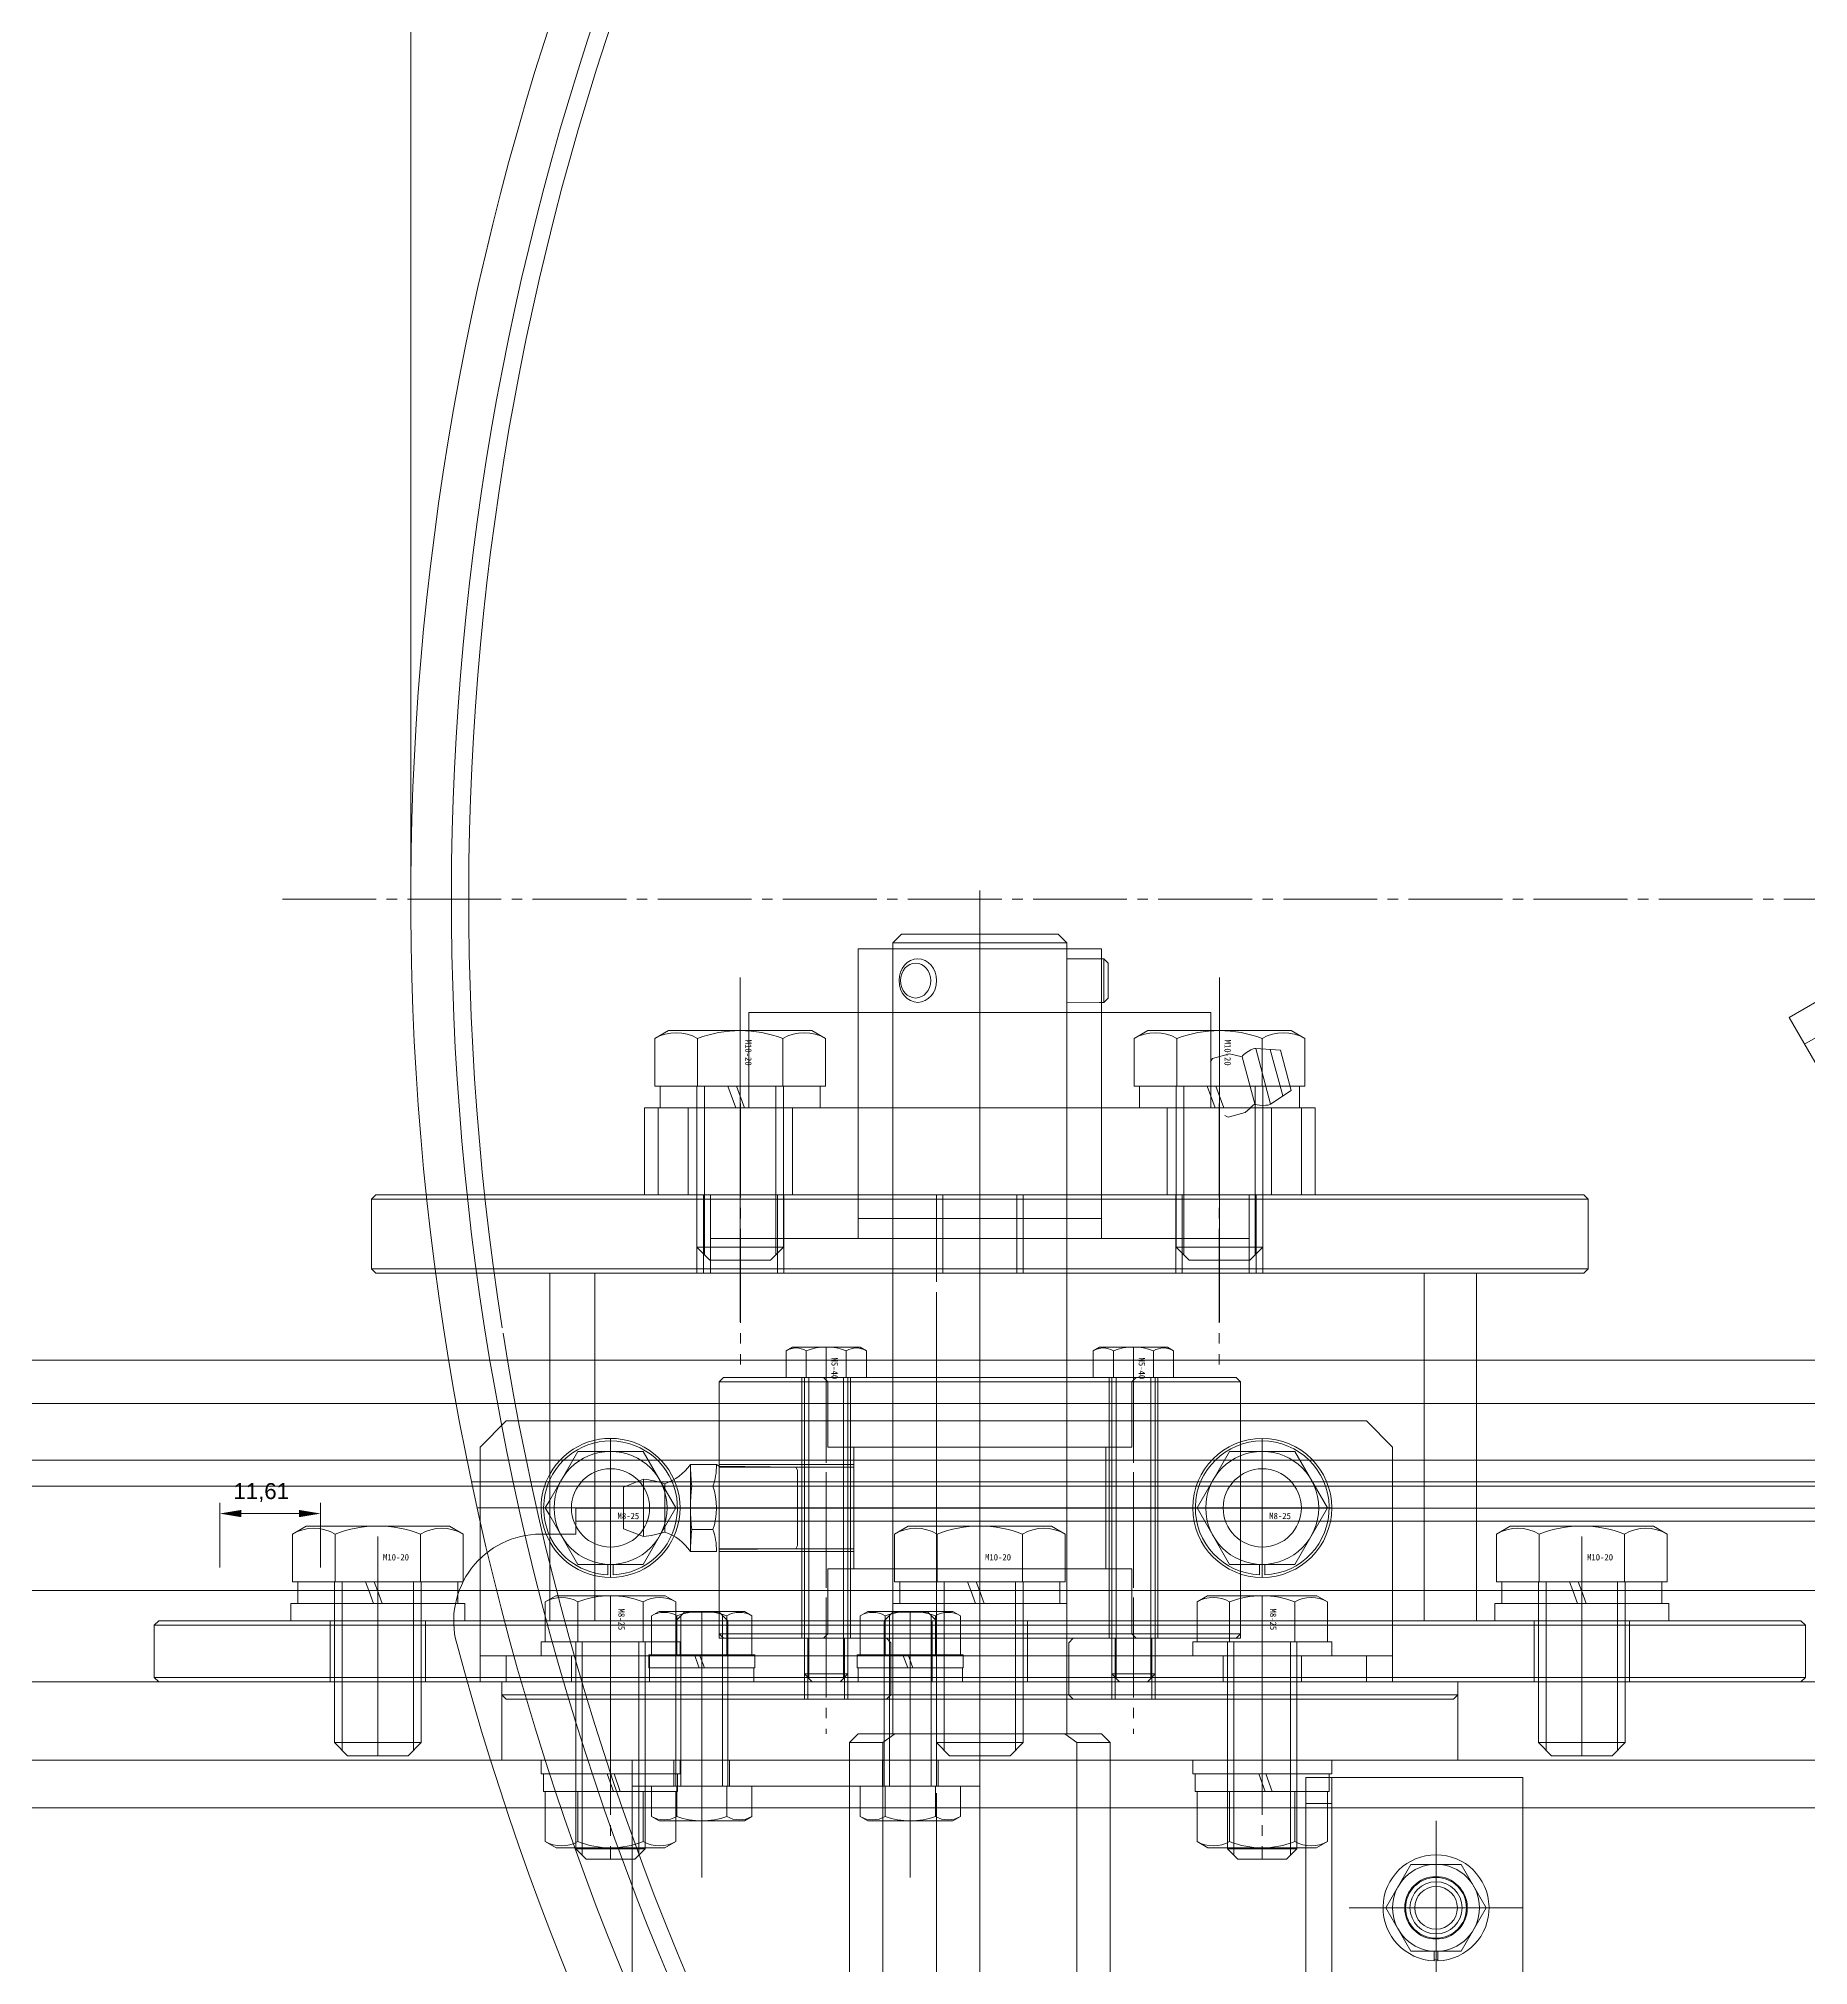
# Model space of a CAD drawing. Units: millimetres at full size. Extents: x -5218 to 5218, y -4308 to 3712.
# Drawn here: x -3683.9 to -3480.2, y 2396.6 to 2618.2 of the extents above; entities that cross this region are included whole.
import ezdxf
from ezdxf.enums import TextEntityAlignment as Align

# ---------------------------------------------------------------- set-up
doc = ezdxf.new("R2010")
doc.units = ezdxf.units.MM
doc.header["$LTSCALE"] = 1.2
doc.linetypes.add('CHAIN2', pattern=[12, 9, -1, 1, -1])
for name, color, linetype, lineweight in [('0-1_01_外形線', 134, 'Continuous', 9), ('0-2_03_かくれ線', 5, 'Continuous', 9), ('0-3_04_中心線', 4, 'CHAIN2', 9), ('0-C_07_寸法線', 3, 'Continuous', 9)]:
    doc.layers.add(name, color=color, linetype=linetype, lineweight=lineweight)
doc.styles.add('Arial', font='')
doc.styles.add('ＭＳ ゴシック', font='')
doc.styles.get('Arial').set_extended_font_data('Arial')
doc.styles.get('ＭＳ ゴシック').set_extended_font_data('MS Gothic')

msp = doc.modelspace()

# ---------------------------------------------------------------- linework, layer by layer
at = {"layer": '0-1_01_外形線'}
for p, q in [((-3561.538, 2513.492), (-3589.538, 2513.492)), ((-3589.538, 2506.192), (-3589.538, 2513.492)), ((-3585.538, 2514.192), (-3584.538, 2515.192)), ((-3565.538, 2514.192), (-3585.538, 2514.192)), ((-3585.538, 2514.192), (-3585.538, 2513.492)), ((-3566.538, 2515.192), (-3584.538, 2515.192)), ((-3565.538, 2514.192), (-3566.538, 2515.192)), ((-3565.538, 2514.192), (-3565.538, 2513.492)), ((-3561.538, 2506.192), (-3561.538, 2513.492)), ((-3561.763, 2512.343), (-3561.263, 2512.343)), ((-3560.763, 2511.843), (-3561.263, 2512.343)), ((-3561.263, 2507.343), (-3561.263, 2512.343)), ((-3560.763, 2507.843), (-3560.763, 2511.843)), ((-3561.763, 2507.343), (-3561.263, 2507.343)), ((-3560.763, 2507.843), (-3561.263, 2507.343)), ((-3548.961, 2506.192), (-3602.115, 2506.192)), ((-3602.115, 2504.092), (-3602.115, 2506.192)), ((-3548.961, 2504.092), (-3548.961, 2506.192)), ((-3612.93, 2503.189), (-3611.365, 2504.092)), ((-3612.93, 2497.692), (-3612.93, 2503.189)), ((-3594.865, 2504.092), (-3611.365, 2504.092)), ((-3608.022, 2497.692), (-3608.022, 2503.189)), ((-3598.207, 2497.692), (-3598.207, 2503.189)), ((-3593.3, 2503.189), (-3594.865, 2504.092)), ((-3593.3, 2497.692), (-3593.3, 2503.189)), ((-3557.776, 2503.189), (-3556.211, 2504.092)), ((-3557.776, 2497.692), (-3557.776, 2503.189)), ((-3539.711, 2504.092), (-3556.211, 2504.092)), ((-3552.868, 2497.692), (-3552.868, 2503.189)), ((-3543.053, 2497.692), (-3543.053, 2503.189)), ((-3538.146, 2503.189), (-3539.711, 2504.092)), ((-3538.146, 2497.692), (-3538.146, 2503.189)), ((-3612.93, 2497.692), (-3593.3, 2497.692)), ((-3612.315, 2497.692), (-3612.315, 2495.192)), ((-3603.615, 2495.192), (-3604.525, 2497.692)), ((-3602.615, 2495.192), (-3603.525, 2497.692)), ((-3593.915, 2495.192), (-3593.915, 2497.692)), ((-3557.776, 2497.692), (-3538.146, 2497.692)), ((-3557.161, 2497.692), (-3557.161, 2495.192)), ((-3548.461, 2495.192), (-3549.371, 2497.692)), ((-3547.461, 2495.192), (-3548.371, 2497.692)), ((-3538.761, 2495.192), (-3538.761, 2497.692)), ((-3536.961, 2495.192), (-3614.115, 2495.192)), ((-3614.115, 2495.192), (-3614.115, 2485.192)), ((-3593.915, 2495.192), (-3612.315, 2495.192)), ((-3538.761, 2495.192), (-3557.161, 2495.192)), ((-3536.961, 2495.192), (-3536.961, 2485.192)), ((-3505.538, 2484.692), (-3645.538, 2484.692)), ((-3536.961, 2485.192), (-3614.115, 2485.192)), ((-3505.538, 2476.692), (-3645.538, 2476.692)), ((-3625.031, 2476.192), (-3575.538, 2476.192)), ((-3625.031, 2439.692), (-3625.031, 2476.192)), ((-3518.388, 2476.192), (-3575.538, 2476.192)), ((-3518.388, 2439.692), (-3518.388, 2476.192)), ((-3740.538, 2451.692), (-2940.538, 2451.692)), ((-3663.014, 2442.319), (-3663.014, 2449.793)), ((-3651.401, 2442.319), (-3651.401, 2449.793)), ((-3625.031, 2450.079), (-3625.543, 2449.192)), ((-3625.543, 2449.192), (-3625.031, 2448.305)), ((-3653.901, 2448.543), (-3660.514, 2448.543)), ((-3654.635, 2446.189), (-3653.07, 2447.092)), ((-3636.57, 2447.092), (-3653.07, 2447.092)), ((-3635.005, 2446.189), (-3636.57, 2447.092)), ((-3585.353, 2446.189), (-3583.788, 2447.092)), ((-3567.288, 2447.092), (-3583.788, 2447.092)), ((-3565.723, 2446.189), (-3567.288, 2447.092)), ((-3516.071, 2446.189), (-3514.506, 2447.092)), ((-3498.006, 2447.092), (-3514.506, 2447.092)), ((-3496.441, 2446.189), (-3498.006, 2447.092)), ((-3654.635, 2440.692), (-3654.635, 2446.189)), ((-3649.727, 2440.692), (-3649.727, 2446.189)), ((-3639.912, 2440.692), (-3639.912, 2446.189)), ((-3635.005, 2440.692), (-3635.005, 2446.189)), ((-3622.038, 2446.173), (-3626.086, 2446.173)), ((-3585.353, 2440.692), (-3585.353, 2446.189)), ((-3580.445, 2440.692), (-3580.445, 2446.189)), ((-3570.63, 2440.692), (-3570.63, 2446.189)), ((-3565.723, 2440.692), (-3565.723, 2446.189)), ((-3516.071, 2440.692), (-3516.071, 2446.189)), ((-3511.163, 2440.692), (-3511.163, 2446.189)), ((-3501.348, 2440.692), (-3501.348, 2446.189)), ((-3496.441, 2440.692), (-3496.441, 2446.189)), ((-3654.635, 2440.692), (-3635.005, 2440.692)), ((-3654.02, 2440.692), (-3654.02, 2439.692)), ((-3645.866, 2439.692), (-3646.23, 2440.692)), ((-3644.866, 2439.692), (-3645.23, 2440.692)), ((-3635.62, 2440.692), (-3635.62, 2439.692)), ((-3585.353, 2440.692), (-3565.723, 2440.692)), ((-3584.738, 2440.692), (-3584.738, 2439.692)), ((-3576.584, 2439.692), (-3576.948, 2440.692)), ((-3575.584, 2439.692), (-3575.948, 2440.692)), ((-3566.338, 2440.692), (-3566.338, 2439.692)), ((-3516.071, 2440.692), (-3496.441, 2440.692)), ((-3515.456, 2440.692), (-3515.456, 2439.692)), ((-3507.302, 2439.692), (-3507.666, 2440.692)), ((-3506.302, 2439.692), (-3506.666, 2440.692)), ((-3497.056, 2440.692), (-3497.056, 2439.692)), ((-3745.538, 2439.692), (-3190.538, 2439.692)), ((-3525.925, 2408.192), (-3528.811, 2403.192)), ((-3520.151, 2408.192), (-3525.925, 2408.192)), ((-3517.264, 2403.192), (-3520.151, 2408.192)), ((-3520.151, 2398.192), (-3517.264, 2403.192)), ((-3523.263, 2398.192), (-3523.263, 2397.096)), ((-3522.813, 2398.192), (-3522.813, 2397.096))]:
    msp.add_line(p, q, dxfattribs=at)
for points in [[(-3565.538, 2514.192), (-3585.538, 2514.192), (-3584.538, 2515.192), (-3566.538, 2515.192)], [(-3505.538, 2484.692), (-3505.538, 2476.692), (-3506.038, 2476.192), (-3645.038, 2476.192), (-3645.538, 2476.692), (-3645.538, 2484.692), (-3645.038, 2485.192), (-3506.038, 2485.192)], [(-3740.538, 2414.692), (-2940.538, 2414.692), (-2940.538, 2454.692), (-3740.538, 2454.692)]]:
    msp.add_lwpolyline(points, close=True, dxfattribs=at)
for points in [[(-3740.538, 2439.692), (-3740.538, 2466.192), (-3625.031, 2466.192)], [(-3518.388, 2466.192), (-3420.538, 2466.192), (-3420.538, 2439.692)], [(-3625.031, 2459.192), (-3630.038, 2459.192), (-3633.038, 2456.192), (-3633.038, 2439.692)], [(-3007.99, 2446.173), (-3012.038, 2446.173), (-3012.038, 2449.173), (-3622.038, 2449.173), (-3622.038, 2446.173)], [(-3528.811, 2403.192), (-3525.925, 2398.192), (-3520.151, 2398.192)]]:
    msp.add_lwpolyline(points, dxfattribs=at)
for radius in [5, 3, 2.458]:
    msp.add_circle((-3523.038, 2403.192), radius, dxfattribs=at)
for centre, radius, start, end in [((-3317.038, 2519.194), 324, 147.37005, 188.74896), ((-3610.476, 2498.939), 4.907, 60.00001, 119.99999), ((-3603.115, 2490.313), 13.779, 69.136, 110.864), ((-3595.754, 2498.939), 4.907, 60.00001, 119.99999), ((-3555.322, 2498.939), 4.907, 60.00001, 119.99999), ((-3547.961, 2490.313), 13.779, 69.136, 110.864), ((-3540.599, 2498.939), 4.907, 60.00001, 119.99999), ((-3618.038, 2449.192), 8, 150.94678, 209.05322), ((-3618.038, 2449.192), 7.7, 155.26154, 204.73846), ((-3644.82, 2433.313), 13.779, 69.136, 110.864), ((-3575.538, 2433.313), 13.779, 69.136, 110.864), ((-3506.256, 2433.313), 13.779, 69.136, 110.864), ((-3652.181, 2441.939), 4.907, 60.00001, 119.99999), ((-3637.459, 2441.939), 4.907, 60.00001, 119.99999), ((-3626.086, 2436.173), 10, 90, 195.03298), ((-3582.899, 2441.939), 4.907, 60.00001, 119.99999), ((-3568.177, 2441.939), 4.907, 60.00001, 119.99999), ((-3513.617, 2441.939), 4.907, 60.00001, 119.99999), ((-3498.895, 2441.939), 4.907, 60.00001, 119.99999), ((-3317.038, 2519.173), 330, 195.03298, 344.96702), ((-3523.038, 2403.192), 6.1, 272.11385, 267.88615), ((-3523.038, 2403.192), 6, 267.88615, 272.1491)]:
    msp.add_arc(centre, radius, start, end, dxfattribs=at)
for centre, major_axis in [((-3582.675, 2509.843), (0, -2.5)), ((-3582.925, 2509.843), (0, -2))]:
    msp.add_ellipse(centre, major_axis=major_axis, ratio=0.866025, dxfattribs=at)
for points in [[(-3663.014, 2448.543), (-3660.514, 2448.96), (-3660.514, 2448.126)], [(-3651.401, 2448.543), (-3653.901, 2448.96), (-3653.901, 2448.126)]]:
    msp.add_solid(points, dxfattribs=at)
at = {"layer": '0-2_03_かくれ線'}
for p, q in [((-3418.574, 2542.446), (-3482.394, 2505.599)), ((-3417.583, 2538.935), (-3480.626, 2502.538)), ((-3585.538, 2513.492), (-3585.538, 2423.192)), ((-3585.538, 2482.492), (-3585.538, 2513.492)), ((-3565.538, 2513.492), (-3565.538, 2423.192)), ((-3565.538, 2482.492), (-3565.538, 2513.492)), ((-3565.538, 2512.351), (-3561.763, 2512.343)), ((-3565.538, 2507.351), (-3561.763, 2507.343)), ((-3589.538, 2480.192), (-3589.538, 2506.192)), ((-3561.538, 2480.192), (-3561.538, 2506.192)), ((-3454.791, 2457.789), (-3482.394, 2505.599)), ((-3602.115, 2504.092), (-3602.115, 2495.192)), ((-3548.961, 2504.092), (-3548.961, 2495.192)), ((-3543.902, 2495.677), (-3545.351, 2501.086)), ((-3540.678, 2496.575), (-3542.11, 2501.92)), ((-3608.115, 2497.692), (-3608.115, 2479.192)), ((-3607.215, 2497.692), (-3607.215, 2478.292)), ((-3599.015, 2497.692), (-3599.015, 2478.292)), ((-3598.115, 2497.692), (-3598.115, 2479.192)), ((-3552.961, 2497.692), (-3552.961, 2479.192)), ((-3552.061, 2497.692), (-3552.061, 2478.292)), ((-3544.419, 2495.192), (-3543.902, 2495.677)), ((-3543.861, 2497.692), (-3543.861, 2478.292)), ((-3542.961, 2497.692), (-3542.961, 2479.192)), ((-3612.538, 2495.192), (-3612.538, 2485.192)), ((-3609.115, 2495.192), (-3609.115, 2485.192)), ((-3597.115, 2495.192), (-3597.115, 2485.192)), ((-3553.961, 2495.192), (-3553.961, 2485.192)), ((-3546.96, 2494.132), (-3547.327, 2494.345)), ((-3546.96, 2494.132), (-3544.987, 2494.661)), ((-3544.987, 2494.661), (-3544.444, 2495.169)), ((-3541.961, 2495.192), (-3541.961, 2485.192)), ((-3538.538, 2495.192), (-3538.538, 2485.192)), ((-3608.088, 2485.192), (-3608.088, 2476.192)), ((-3607.338, 2485.192), (-3607.338, 2476.192)), ((-3606.538, 2485.192), (-3606.538, 2476.192)), ((-3598.838, 2485.192), (-3598.838, 2476.192)), ((-3598.088, 2485.192), (-3598.088, 2476.192)), ((-3580.538, 2485.192), (-3580.538, 2476.192)), ((-3579.788, 2485.192), (-3579.788, 2476.192)), ((-3571.288, 2485.192), (-3571.288, 2476.192)), ((-3570.538, 2485.192), (-3570.538, 2476.192)), ((-3552.988, 2485.192), (-3552.988, 2476.192)), ((-3552.238, 2485.192), (-3552.238, 2476.192)), ((-3544.538, 2485.192), (-3544.538, 2476.192)), ((-3543.738, 2485.192), (-3543.738, 2476.192)), ((-3542.988, 2485.192), (-3542.988, 2476.192)), ((-3561.538, 2482.492), (-3589.538, 2482.492)), ((-3608.115, 2479.192), (-3606.615, 2477.692)), ((-3598.115, 2479.192), (-3608.115, 2479.192)), ((-3598.115, 2479.192), (-3599.615, 2477.692)), ((-3552.961, 2479.192), (-3551.461, 2477.692)), ((-3542.961, 2479.192), (-3552.961, 2479.192)), ((-3542.961, 2479.192), (-3544.461, 2477.692)), ((-3619.835, 2436.192), (-3619.835, 2476.192)), ((-3599.615, 2477.692), (-3606.615, 2477.692)), ((-3575.538, 2436.192), (-3575.538, 2476.192)), ((-3544.461, 2477.692), (-3551.461, 2477.692)), ((-3524.388, 2436.192), (-3524.388, 2476.192)), ((-3597.834, 2467.277), (-3597.115, 2467.692)), ((-3597.834, 2464.192), (-3597.834, 2467.277)), ((-3589.315, 2467.692), (-3597.115, 2467.692)), ((-3595.525, 2464.192), (-3595.525, 2467.277)), ((-3590.906, 2464.192), (-3590.906, 2467.277)), ((-3588.597, 2467.277), (-3589.315, 2467.692)), ((-3588.597, 2464.192), (-3588.597, 2467.277)), ((-3562.479, 2467.277), (-3561.76, 2467.692)), ((-3562.479, 2464.192), (-3562.479, 2467.277)), ((-3553.96, 2467.692), (-3561.76, 2467.692)), ((-3560.169, 2464.192), (-3560.169, 2467.277)), ((-3555.551, 2464.192), (-3555.551, 2467.277)), ((-3553.241, 2467.277), (-3553.96, 2467.692)), ((-3553.241, 2464.192), (-3553.241, 2467.277)), ((-3518.388, 2466.192), (-3625.031, 2466.192)), ((-3605.538, 2463.692), (-3605.038, 2464.192)), ((-3605.538, 2463.692), (-3605.538, 2434.692)), ((-3605.538, 2463.692), (-3575.538, 2463.692)), ((-3605.038, 2464.192), (-3575.538, 2464.192)), ((-3597.834, 2464.192), (-3588.597, 2464.192)), ((-3596.015, 2464.192), (-3596.015, 2434.192)), ((-3595.715, 2464.192), (-3595.715, 2430.092)), ((-3595.215, 2464.192), (-3595.215, 2429.592)), ((-3593.538, 2464.192), (-3593.038, 2463.692)), ((-3593.038, 2463.692), (-3593.038, 2456.192)), ((-3591.215, 2464.192), (-3591.215, 2429.592)), ((-3590.715, 2464.192), (-3590.715, 2430.092)), ((-3590.415, 2464.192), (-3590.415, 2434.192)), ((-3546.038, 2464.192), (-3575.538, 2464.192)), ((-3545.538, 2463.692), (-3575.538, 2463.692)), ((-3562.479, 2464.192), (-3553.241, 2464.192)), ((-3560.66, 2464.192), (-3560.66, 2434.192)), ((-3560.36, 2464.192), (-3560.36, 2430.092)), ((-3559.86, 2464.192), (-3559.86, 2429.592)), ((-3557.538, 2464.192), (-3558.038, 2463.692)), ((-3558.038, 2463.692), (-3558.038, 2456.192)), ((-3555.86, 2464.192), (-3555.86, 2429.592)), ((-3555.36, 2464.192), (-3555.36, 2430.092)), ((-3555.06, 2464.192), (-3555.06, 2434.192)), ((-3545.538, 2463.692), (-3546.038, 2464.192)), ((-3545.538, 2463.692), (-3545.538, 2434.692)), ((-3740.538, 2461.192), (-3420.538, 2461.192)), ((-3531.038, 2459.192), (-3625.031, 2459.192)), ((-3531.038, 2459.192), (-3528.038, 2456.192)), ((-3618.038, 2456.692), (-3618.038, 2441.692)), ((-3593.038, 2456.192), (-3558.038, 2456.192)), ((-3590.038, 2456.192), (-3590.038, 2442.192)), ((-3561.038, 2456.192), (-3561.038, 2442.192)), ((-3543.038, 2456.692), (-3543.038, 2441.692)), ((-3528.038, 2456.192), (-3528.038, 2429.192)), ((-3621.79, 2455.692), (-3625.031, 2450.079)), ((-3614.285, 2455.692), (-3621.79, 2455.692)), ((-3618.038, 2443.592), (-3618.038, 2454.792)), ((-3608.838, 2444.192), (-3608.838, 2454.192)), ((-3608.838, 2454.192), (-3605.838, 2454.192)), ((-3605.538, 2453.992), (-3605.838, 2454.192)), ((-3590.038, 2454.192), (-3605.538, 2454.192)), ((-3605.538, 2453.992), (-3596.708, 2453.895)), ((-3605.538, 2444.392), (-3605.538, 2453.992)), ((-3590.038, 2453.892), (-3605.538, 2453.892)), ((-3596.538, 2453.523), (-3596.708, 2453.895)), ((-3546.791, 2455.692), (-3550.543, 2449.192)), ((-3539.285, 2455.692), (-3546.791, 2455.692)), ((-3543.038, 2443.592), (-3543.038, 2454.792)), ((-3616.538, 2451.592), (-3614.238, 2452.492)), ((-3616.538, 2446.792), (-3616.538, 2451.592)), ((-3614.238, 2445.892), (-3614.238, 2452.492)), ((-3611.801, 2446.421), (-3611.801, 2451.963)), ((-3608.667, 2451.692), (-3606.258, 2451.692)), ((-3605.538, 2444.862), (-3605.538, 2453.523)), ((-3596.538, 2444.862), (-3596.538, 2453.523)), ((-3000.041, 2452.194), (-3501.462, 2452.194)), ((-3617.038, 2449.192), (-3595.538, 2449.192)), ((-3550.543, 2449.192), (-3546.791, 2442.692)), ((-3000.69, 2449.194), (-3500.968, 2449.161)), ((-3625.031, 2448.305), (-3621.79, 2442.692)), ((-3622.038, 2447.673), (-3012.038, 2447.673)), ((-3616.538, 2446.792), (-3614.238, 2445.892)), ((-3608.667, 2446.692), (-3606.258, 2446.692)), ((-3596.538, 2444.862), (-3596.708, 2444.49)), ((-3621.79, 2442.692), (-3614.285, 2442.692)), ((-3618.338, 2442.692), (-3618.338, 2441.498)), ((-3617.738, 2442.692), (-3617.738, 2441.498)), ((-3608.838, 2444.192), (-3605.838, 2444.192)), ((-3590.038, 2444.492), (-3605.538, 2444.492)), ((-3605.538, 2444.392), (-3596.707, 2444.492)), ((-3590.038, 2444.192), (-3605.538, 2444.192)), ((-3546.791, 2442.692), (-3539.285, 2442.692)), ((-3543.338, 2442.692), (-3543.338, 2441.498)), ((-3542.738, 2442.692), (-3542.738, 2441.498)), ((-3649.82, 2440.692), (-3649.82, 2422.192)), ((-3648.92, 2440.692), (-3648.92, 2421.292)), ((-3640.72, 2440.692), (-3640.72, 2421.292)), ((-3639.82, 2440.692), (-3639.82, 2422.192)), ((-3558.038, 2442.192), (-3593.038, 2442.192)), ((-3593.038, 2434.692), (-3593.038, 2442.192)), ((-3580.538, 2440.692), (-3580.538, 2422.192)), ((-3579.638, 2440.692), (-3579.638, 2421.292)), ((-3571.438, 2440.692), (-3571.438, 2421.292)), ((-3570.538, 2440.692), (-3570.538, 2422.192)), ((-3558.038, 2434.692), (-3558.038, 2442.192)), ((-3511.256, 2440.692), (-3511.256, 2422.192)), ((-3510.356, 2440.692), (-3510.356, 2421.292)), ((-3502.156, 2440.692), (-3502.156, 2421.292)), ((-3501.256, 2440.692), (-3501.256, 2422.192)), ((-3654.82, 2438.192), (-3634.82, 2438.192)), ((-3654.82, 2438.192), (-3654.82, 2436.192)), ((-3654.02, 2438.192), (-3654.02, 2439.692)), ((-3645.866, 2439.692), (-3645.32, 2438.192)), ((-3644.866, 2439.692), (-3644.32, 2438.192)), ((-3635.62, 2438.192), (-3635.62, 2439.692)), ((-3634.82, 2438.192), (-3634.82, 2436.192)), ((-3633.038, 2429.192), (-3633.038, 2439.692)), ((-3625.543, 2438.396), (-3624.338, 2439.092)), ((-3625.543, 2433.792), (-3625.543, 2438.396)), ((-3625.031, 2436.192), (-3625.031, 2439.692)), ((-3611.738, 2439.092), (-3624.338, 2439.092)), ((-3621.79, 2433.792), (-3621.79, 2438.396)), ((-3614.285, 2433.792), (-3614.285, 2438.396)), ((-3610.532, 2438.396), (-3611.738, 2439.092)), ((-3610.532, 2433.792), (-3610.532, 2438.396)), ((-3585.538, 2438.192), (-3565.538, 2438.192)), ((-3585.538, 2438.192), (-3585.538, 2436.192)), ((-3584.738, 2438.192), (-3584.738, 2439.692)), ((-3576.584, 2439.692), (-3576.038, 2438.192)), ((-3575.584, 2439.692), (-3575.038, 2438.192)), ((-3566.338, 2438.192), (-3566.338, 2439.692)), ((-3565.538, 2438.192), (-3565.538, 2436.192)), ((-3550.543, 2438.396), (-3549.338, 2439.092)), ((-3550.543, 2433.792), (-3550.543, 2438.396)), ((-3536.738, 2439.092), (-3549.338, 2439.092)), ((-3546.791, 2433.792), (-3546.791, 2438.396)), ((-3539.285, 2433.792), (-3539.285, 2438.396)), ((-3535.532, 2438.396), (-3536.738, 2439.092)), ((-3535.532, 2433.792), (-3535.532, 2438.396)), ((-3518.388, 2436.192), (-3518.388, 2439.692)), ((-3516.256, 2438.192), (-3496.256, 2438.192)), ((-3516.256, 2438.192), (-3516.256, 2436.192)), ((-3515.456, 2438.192), (-3515.456, 2439.692)), ((-3507.302, 2439.692), (-3506.756, 2438.192)), ((-3506.302, 2439.692), (-3505.756, 2438.192)), ((-3497.056, 2438.192), (-3497.056, 2439.692)), ((-3496.256, 2438.192), (-3496.256, 2436.192)), ((-3670.038, 2436.192), (-3670.538, 2435.692)), ((-3670.038, 2436.192), (-3481.038, 2436.192)), ((-3654.82, 2436.192), (-3634.82, 2436.192)), ((-3650.32, 2436.192), (-3650.32, 2429.192)), ((-3639.32, 2436.192), (-3639.32, 2429.192)), ((-3625.031, 2436.192), (-3575.538, 2436.192)), ((-3602.638, 2437.292), (-3612.438, 2437.292)), ((-3610.538, 2436.192), (-3609.538, 2437.192)), ((-3610.538, 2436.192), (-3604.538, 2436.192)), ((-3610.538, 2436.192), (-3610.538, 2429.792)), ((-3610.424, 2432.292), (-3610.424, 2436.788)), ((-3609.938, 2417.192), (-3609.938, 2436.792)), ((-3609.538, 2437.192), (-3605.538, 2437.192)), ((-3607.538, 2437.292), (-3607.538, 2432.292)), ((-3604.538, 2436.192), (-3605.538, 2437.192)), ((-3605.538, 2434.192), (-3605.538, 2436.192)), ((-3605.138, 2417.192), (-3605.138, 2436.792)), ((-3604.651, 2432.292), (-3604.651, 2436.788)), ((-3604.538, 2436.192), (-3604.538, 2429.792)), ((-3601.764, 2436.788), (-3602.638, 2437.292)), ((-3601.764, 2432.292), (-3601.764, 2436.788)), ((-3578.638, 2437.292), (-3588.438, 2437.292)), ((-3586.538, 2436.192), (-3585.538, 2437.192)), ((-3586.538, 2436.192), (-3580.538, 2436.192)), ((-3586.538, 2436.192), (-3586.538, 2429.792)), ((-3586.424, 2432.292), (-3586.424, 2436.788)), ((-3585.938, 2417.192), (-3585.938, 2436.792)), ((-3585.538, 2437.192), (-3581.538, 2437.192)), ((-3585.538, 2436.192), (-3565.538, 2436.192)), ((-3583.538, 2437.292), (-3583.538, 2432.292)), ((-3580.538, 2436.192), (-3581.538, 2437.192)), ((-3581.138, 2417.192), (-3581.138, 2436.792)), ((-3581.038, 2436.192), (-3581.038, 2429.192)), ((-3580.651, 2432.292), (-3580.651, 2436.788)), ((-3580.538, 2436.192), (-3580.538, 2429.792)), ((-3577.764, 2436.788), (-3578.638, 2437.292)), ((-3577.764, 2432.292), (-3577.764, 2436.788)), ((-3518.388, 2436.192), (-3575.538, 2436.192)), ((-3570.038, 2436.192), (-3570.038, 2429.192)), ((-3545.538, 2434.192), (-3545.538, 2436.192)), ((-3516.256, 2436.192), (-3496.256, 2436.192)), ((-3511.756, 2436.192), (-3511.756, 2429.192)), ((-3500.756, 2436.192), (-3500.756, 2429.192)), ((-3481.038, 2436.192), (-3480.538, 2435.692)), ((-3670.538, 2435.692), (-3670.538, 2429.692)), ((-3480.538, 2435.692), (-3670.538, 2435.692)), ((-3626.038, 2433.792), (-3610.038, 2433.792)), ((-3626.038, 2432.192), (-3626.038, 2433.792)), ((-3625.543, 2433.792), (-3610.532, 2433.792)), ((-3622.038, 2433.792), (-3622.038, 2414.092)), ((-3621.288, 2433.792), (-3621.288, 2414.092)), ((-3614.788, 2433.792), (-3614.788, 2414.092)), ((-3614.038, 2433.792), (-3614.038, 2414.092)), ((-3610.038, 2432.192), (-3610.038, 2433.792)), ((-3605.538, 2434.692), (-3575.538, 2434.692)), ((-3605.538, 2434.692), (-3605.038, 2434.192)), ((-3586.288, 2434.192), (-3605.538, 2434.192)), ((-3605.038, 2434.192), (-3575.538, 2434.192)), ((-3595.715, 2434.192), (-3595.715, 2427.192)), ((-3595.315, 2434.192), (-3595.315, 2427.192)), ((-3593.038, 2434.692), (-3593.538, 2434.192)), ((-3591.115, 2434.192), (-3591.115, 2427.192)), ((-3590.715, 2434.192), (-3590.715, 2427.192)), ((-3586.288, 2434.192), (-3585.788, 2433.692)), ((-3585.788, 2433.692), (-3585.788, 2427.692)), ((-3545.538, 2434.692), (-3575.538, 2434.692)), ((-3546.038, 2434.192), (-3575.538, 2434.192)), ((-3564.788, 2434.192), (-3565.288, 2433.692)), ((-3565.288, 2433.692), (-3565.288, 2427.692)), ((-3545.538, 2434.192), (-3564.788, 2434.192)), ((-3560.36, 2434.192), (-3560.36, 2427.192)), ((-3559.96, 2434.192), (-3559.96, 2427.192)), ((-3558.038, 2434.692), (-3557.538, 2434.192)), ((-3555.76, 2434.192), (-3555.76, 2427.192)), ((-3555.36, 2434.192), (-3555.36, 2427.192)), ((-3551.038, 2433.792), (-3535.038, 2433.792)), ((-3551.038, 2432.192), (-3551.038, 2433.792)), ((-3550.543, 2433.792), (-3535.532, 2433.792)), ((-3547.038, 2433.792), (-3547.038, 2414.092)), ((-3546.288, 2433.792), (-3546.288, 2414.092)), ((-3545.538, 2434.692), (-3546.038, 2434.192)), ((-3539.788, 2433.792), (-3539.788, 2414.092)), ((-3539.038, 2433.792), (-3539.038, 2414.092)), ((-3535.038, 2432.192), (-3535.038, 2433.792)), ((-3480.538, 2435.692), (-3480.538, 2429.692)), ((-3528.038, 2432.192), (-3633.038, 2432.192)), ((-3630.038, 2429.192), (-3630.038, 2432.192)), ((-3610.038, 2432.192), (-3626.038, 2432.192)), ((-3622.538, 2429.192), (-3622.538, 2432.192)), ((-3608.384, 2432.292), (-3613.638, 2432.292)), ((-3613.638, 2432.292), (-3613.638, 2430.792)), ((-3613.538, 2429.192), (-3613.538, 2432.192)), ((-3601.764, 2432.292), (-3613.311, 2432.292)), ((-3607.838, 2430.792), (-3608.384, 2432.292)), ((-3601.438, 2432.292), (-3607.784, 2432.292)), ((-3607.238, 2430.792), (-3607.784, 2432.292)), ((-3607.538, 2432.292), (-3607.538, 2430.792)), ((-3601.438, 2430.792), (-3601.438, 2432.292)), ((-3584.384, 2432.292), (-3589.638, 2432.292)), ((-3589.638, 2432.292), (-3589.638, 2430.792)), ((-3577.764, 2432.292), (-3589.311, 2432.292)), ((-3583.838, 2430.792), (-3584.384, 2432.292)), ((-3577.438, 2432.292), (-3583.784, 2432.292)), ((-3583.238, 2430.792), (-3583.784, 2432.292)), ((-3583.538, 2432.292), (-3583.538, 2430.792)), ((-3577.438, 2430.792), (-3577.438, 2432.292)), ((-3535.038, 2432.192), (-3551.038, 2432.192)), ((-3547.538, 2429.192), (-3547.538, 2432.192)), ((-3538.538, 2429.192), (-3538.538, 2432.192)), ((-3531.038, 2429.192), (-3531.038, 2432.192)), ((-3670.538, 2429.692), (-3670.038, 2429.192)), ((-3480.538, 2429.692), (-3670.538, 2429.692)), ((-3481.038, 2429.192), (-3670.038, 2429.192)), ((-3528.038, 2429.192), (-3633.038, 2429.192)), ((-3630.538, 2429.192), (-3630.538, 2420.192)), ((-3630.538, 2427.692), (-3630.538, 2429.192)), ((-3607.838, 2430.792), (-3613.638, 2430.792)), ((-3613.538, 2430.792), (-3601.538, 2430.792)), ((-3613.538, 2430.792), (-3613.538, 2429.192)), ((-3613.538, 2429.192), (-3601.538, 2429.192)), ((-3610.538, 2417.192), (-3610.538, 2429.792)), ((-3601.438, 2430.792), (-3607.238, 2430.792)), ((-3604.538, 2417.192), (-3604.538, 2429.792)), ((-3601.538, 2430.792), (-3601.538, 2429.192)), ((-3595.715, 2430.092), (-3594.815, 2429.192)), ((-3590.715, 2430.092), (-3595.715, 2430.092)), ((-3591.615, 2429.192), (-3594.815, 2429.192)), ((-3590.715, 2430.092), (-3591.615, 2429.192)), ((-3583.838, 2430.792), (-3589.638, 2430.792)), ((-3589.538, 2430.792), (-3577.538, 2430.792)), ((-3589.538, 2430.792), (-3589.538, 2429.192)), ((-3589.538, 2429.192), (-3577.538, 2429.192)), ((-3586.538, 2417.192), (-3586.538, 2429.792)), ((-3577.438, 2430.792), (-3583.238, 2430.792)), ((-3580.538, 2417.192), (-3580.538, 2429.792)), ((-3577.538, 2430.792), (-3577.538, 2429.192)), ((-3560.36, 2430.092), (-3559.46, 2429.192)), ((-3555.36, 2430.092), (-3560.36, 2430.092)), ((-3556.26, 2429.192), (-3559.46, 2429.192)), ((-3555.36, 2430.092), (-3556.26, 2429.192)), ((-3520.538, 2429.192), (-3520.538, 2420.192)), ((-3520.538, 2429.192), (-3520.538, 2427.692)), ((-3480.538, 2429.692), (-3481.038, 2429.192)), ((-3630.038, 2427.192), (-3630.538, 2427.692)), ((-3520.538, 2427.692), (-3630.538, 2427.692)), ((-3521.038, 2427.192), (-3630.038, 2427.192)), ((-3585.788, 2427.692), (-3586.288, 2427.192)), ((-3565.288, 2427.692), (-3564.788, 2427.192)), ((-3521.038, 2427.192), (-3520.538, 2427.692)), ((-3561.538, 2423.192), (-3589.538, 2423.192)), ((-3585.336, 2423.192), (-3586.718, 2422.192)), ((-3565.74, 2423.192), (-3564.357, 2422.192)), ((-3560.538, 2422.192), (-3561.538, 2423.192)), ((-3649.82, 2422.192), (-3648.32, 2420.692)), ((-3639.82, 2422.192), (-3649.82, 2422.192)), ((-3641.32, 2420.692), (-3648.32, 2420.692)), ((-3639.82, 2422.192), (-3641.32, 2420.692)), ((-3590.538, 2422.192), (-3590.538, 2162.192)), ((-3586.718, 2422.192), (-3586.718, 2156.192)), ((-3580.538, 2422.192), (-3579.038, 2420.692)), ((-3570.538, 2422.192), (-3580.538, 2422.192)), ((-3572.038, 2420.692), (-3579.038, 2420.692)), ((-3570.538, 2422.192), (-3572.038, 2420.692)), ((-3564.357, 2422.192), (-3564.357, 2156.192)), ((-3564.357, 2422.192), (-3560.538, 2422.192)), ((-3560.538, 2422.192), (-3560.538, 2162.192)), ((-3511.256, 2422.192), (-3509.756, 2420.692)), ((-3501.256, 2422.192), (-3511.256, 2422.192)), ((-3502.756, 2420.692), (-3509.756, 2420.692)), ((-3501.256, 2422.192), (-3502.756, 2420.692)), ((-3626.038, 2420.192), (-3610.038, 2420.192)), ((-3626.038, 2418.592), (-3626.038, 2420.192)), ((-3610.038, 2418.592), (-3626.038, 2418.592)), ((-3625.738, 2418.592), (-3618.438, 2418.592)), ((-3625.738, 2418.592), (-3625.738, 2416.592)), ((-3618.438, 2418.592), (-3617.71, 2416.592)), ((-3617.638, 2418.592), (-3610.338, 2418.592)), ((-3617.638, 2418.592), (-3616.91, 2416.592)), ((-3610.738, 2417.192), (-3610.738, 2420.192)), ((-3610.338, 2416.592), (-3610.338, 2418.592)), ((-3610.038, 2418.592), (-3610.038, 2420.192)), ((-3604.338, 2417.192), (-3604.338, 2420.192)), ((-3586.738, 2417.192), (-3586.738, 2420.192)), ((-3580.338, 2417.192), (-3580.338, 2420.192)), ((-3551.038, 2420.192), (-3535.038, 2420.192)), ((-3551.038, 2418.592), (-3551.038, 2420.192)), ((-3535.038, 2418.592), (-3551.038, 2418.592)), ((-3550.738, 2418.592), (-3543.438, 2418.592)), ((-3550.738, 2418.592), (-3550.738, 2416.592)), ((-3543.438, 2418.592), (-3542.71, 2416.592)), ((-3542.638, 2418.592), (-3535.338, 2418.592)), ((-3542.638, 2418.592), (-3541.91, 2416.592)), ((-3538.038, 2418.192), (-3513.038, 2418.192)), ((-3538.038, 2161.193), (-3538.038, 2418.192)), ((-3535.338, 2416.592), (-3535.338, 2418.592)), ((-3535.038, 2418.592), (-3535.038, 2420.192)), ((-3535.038, 2161.193), (-3535.038, 2418.192)), ((-3513.038, 2161.193), (-3513.038, 2418.192)), ((-3625.738, 2416.592), (-3617.71, 2416.592)), ((-3625.543, 2416.592), (-3610.532, 2416.592)), ((-3621.79, 2416.592), (-3621.79, 2410.817)), ((-3616.91, 2416.592), (-3610.338, 2416.592)), ((-3575.538, 2417.192), (-3615.538, 2417.192)), ((-3614.285, 2416.592), (-3614.285, 2410.817)), ((-3613.311, 2417.192), (-3613.311, 2413.697)), ((-3613.311, 2417.192), (-3601.764, 2417.192)), ((-3610.424, 2417.192), (-3610.424, 2413.697)), ((-3604.651, 2417.192), (-3604.651, 2413.697)), ((-3601.764, 2417.192), (-3601.764, 2413.697)), ((-3589.311, 2417.192), (-3589.311, 2413.697)), ((-3589.311, 2417.192), (-3577.764, 2417.192)), ((-3586.424, 2417.192), (-3586.424, 2413.697)), ((-3580.651, 2417.192), (-3580.651, 2413.697)), ((-3577.764, 2417.192), (-3577.764, 2413.697)), ((-3550.738, 2416.592), (-3542.71, 2416.592)), ((-3550.543, 2416.592), (-3535.532, 2416.592)), ((-3546.791, 2416.592), (-3546.791, 2410.817)), ((-3541.91, 2416.592), (-3535.338, 2416.592)), ((-3539.285, 2416.592), (-3539.285, 2410.817)), ((-3622.038, 2414.092), (-3622.038, 2409.992)), ((-3621.288, 2414.092), (-3621.288, 2409.242)), ((-3614.788, 2414.092), (-3614.788, 2409.242)), ((-3614.038, 2414.092), (-3614.038, 2409.992)), ((-3613.311, 2413.697), (-3612.438, 2413.192)), ((-3601.764, 2413.697), (-3602.638, 2413.192)), ((-3589.311, 2413.697), (-3588.438, 2413.192)), ((-3580.538, 2164.693), (-3580.538, 2414.692)), ((-3577.764, 2413.697), (-3578.638, 2413.192)), ((-3547.038, 2414.092), (-3547.038, 2409.992)), ((-3546.288, 2414.092), (-3546.288, 2409.242)), ((-3539.788, 2414.092), (-3539.788, 2409.242)), ((-3539.038, 2414.092), (-3539.038, 2409.992)), ((-3538.038, 2415.192), (-3535.038, 2415.192)), ((-3612.438, 2413.192), (-3602.638, 2413.192)), ((-3588.438, 2413.192), (-3578.638, 2413.192)), ((-3523.038, 2167.593), (-3523.038, 2411.792)), ((-3624.288, 2410.092), (-3611.788, 2410.092)), ((-3614.038, 2409.992), (-3622.038, 2409.992)), ((-3622.038, 2409.992), (-3621.138, 2409.092)), ((-3614.038, 2409.992), (-3614.938, 2409.092)), ((-3549.288, 2410.092), (-3536.788, 2410.092)), ((-3539.038, 2409.992), (-3547.038, 2409.992)), ((-3547.038, 2409.992), (-3546.138, 2409.092)), ((-3539.038, 2409.992), (-3539.938, 2409.092)), ((-3621.138, 2409.092), (-3620.838, 2408.792)), ((-3615.238, 2408.792), (-3620.838, 2408.792)), ((-3614.938, 2409.092), (-3615.238, 2408.792)), ((-3546.138, 2409.092), (-3545.838, 2408.792)), ((-3540.238, 2408.792), (-3545.838, 2408.792)), ((-3539.938, 2409.092), (-3540.238, 2408.792)), ((-3531.638, 2403.192), (-3514.438, 2403.192))]:
    msp.add_line(p, q, dxfattribs=at)
for points in [[(-3548.984, 2500.526), (-3548.771, 2500.894), (-3546.799, 2501.422), (-3545.351, 2501.086)], [(-3544.538, 2485.192), (-3544.538, 2480.192), (-3606.538, 2480.192), (-3606.538, 2485.192)], [(-3614.285, 2442.692), (-3610.532, 2449.192), (-3614.285, 2455.692)], [(-3539.285, 2442.692), (-3535.532, 2449.192), (-3539.285, 2455.692)], [(-3501.462, 2452.194), (-3575.257, 2452.194), (-3634.035, 2452.194)], [(-3500.968, 2449.161), (-3575.751, 2449.194), (-3633.386, 2449.194)], [(-3613.311, 2432.292), (-3613.311, 2436.788), (-3612.438, 2437.292)], [(-3589.311, 2432.292), (-3589.311, 2436.788), (-3588.438, 2437.292)], [(-3586.718, 2422.192), (-3590.538, 2422.192), (-3589.538, 2423.192)], [(-3625.543, 2416.592), (-3625.543, 2410.817), (-3624.288, 2410.092)], [(-3610.532, 2416.592), (-3610.532, 2410.817), (-3611.788, 2410.092)], [(-3550.543, 2416.592), (-3550.543, 2410.817), (-3549.288, 2410.092)], [(-3535.532, 2416.592), (-3535.532, 2410.817), (-3536.788, 2410.092)]]:
    msp.add_lwpolyline(points, dxfattribs=at)
for points in [[(-3543.793, 2502.021), (-3540.952, 2501.85), (-3539.71, 2497.214), (-3542.085, 2495.646)], [(-3740.538, 2420.192), (-3420.538, 2420.192), (-3420.538, 2429.192), (-3740.538, 2429.192)], [(-3575.538, 2420.192), (-3575.538, 2159.193), (-3615.538, 2159.193), (-3615.538, 2420.192)]]:
    msp.add_lwpolyline(points, close=True, dxfattribs=at)
for centre, radius in [((-3543.038, 2449.192), 8), ((-3618.038, 2449.192), 6.5), ((-3618.038, 2449.192), 4.5), ((-3618.038, 2449.192), 4.5), ((-3543.038, 2449.192), 6.5), ((-3543.038, 2449.192), 4.5), ((-3543.038, 2449.192), 4.5), ((-3523.038, 2403.192), 3.6), ((-3523.038, 2403.192), 3.5), ((-3523.038, 2403.192), 2.458)]:
    msp.add_circle(centre, radius, dxfattribs=at)
for centre, radius, start, end in [((-3317.038, 2519.194), 319.319, 147.83342, 188.87824), ((-3317.038, 2519.194), 317.319, 147.60602, 188.93465), ((-3317.038, 2519.194), 324, 188.74896, 349.18729), ((-3317.038, 2519.194), 319.319, 188.87824, 349.02683), ((-3317.038, 2519.194), 317.319, 189.04728, 348.95681), ((-3596.679, 2465.277), 2.309, 60.00001, 119.99999), ((-3593.215, 2461.059), 6.633, 69.62535, 110.37465), ((-3589.751, 2465.277), 2.309, 60.00001, 119.99999), ((-3561.324, 2465.277), 2.309, 60.00001, 119.99999), ((-3557.86, 2461.059), 6.633, 69.62535, 110.37465), ((-3554.396, 2465.277), 2.309, 60.00001, 119.99999), ((-3618.038, 2449.192), 8, 209.05322, 150.94678), ((-3618.038, 2449.192), 7.7, 272.23287, 155.26154), ((-3543.038, 2449.192), 7.7, 272.23287, 267.76713), ((-3613.75, 2457.638), 6, 288.95365, 324.94921), ((-3615.396, 2441.276), 11.276, 71.40681, 84.10417), ((-3618.038, 2449.192), 7.7, 204.73846, 267.76713), ((-3615.396, 2457.108), 11.276, 275.89583, 288.59319), ((-3613.75, 2440.746), 6, 35.05079, 71.04635), ((-3623.667, 2435.146), 3.753, 60.00001, 119.99999), ((-3618.038, 2428.627), 10.465, 68.98558, 111.01442), ((-3612.409, 2435.146), 3.753, 60.00001, 119.99999), ((-3548.667, 2435.146), 3.753, 60.00001, 119.99999), ((-3543.038, 2428.627), 10.465, 68.98558, 111.01442), ((-3537.409, 2435.146), 3.753, 60.00001, 119.99999), ((-3611.868, 2434.288), 2.887, 60.00001, 119.99999), ((-3607.538, 2428.778), 8.514, 70.18087, 109.81913), ((-3603.208, 2434.288), 2.887, 60.00001, 119.99999), ((-3587.868, 2434.288), 2.887, 60.00001, 119.99999), ((-3583.538, 2428.778), 8.514, 70.18087, 109.81913), ((-3579.208, 2434.288), 2.887, 60.00001, 119.99999), ((-3611.868, 2416.197), 2.887, 240.00001, 299.99999), ((-3607.538, 2421.707), 8.514, 250.18087, 289.81913), ((-3603.208, 2416.197), 2.887, 240.00001, 299.99999), ((-3587.868, 2416.197), 2.887, 240.00001, 299.99999), ((-3583.538, 2421.707), 8.514, 250.18087, 289.81913), ((-3579.208, 2416.197), 2.887, 240.00001, 299.99999), ((-3623.667, 2414.067), 3.753, 240.00001, 299.99999), ((-3618.038, 2420.169), 10.076, 248.13461, 291.86539), ((-3612.409, 2414.067), 3.753, 240.00001, 299.99999), ((-3548.667, 2414.067), 3.753, 240.00001, 299.99999), ((-3543.038, 2420.169), 10.076, 248.13461, 291.86539), ((-3537.409, 2414.067), 3.753, 240.00001, 299.99999)]:
    msp.add_arc(centre, radius, start, end, dxfattribs=at)
for centre, major_axis, ratio, start_param, end_param in [((-3544.572, 2501.553), (-0.779, -0.467), 0.183202, 3.1415927, 6.283061), ((-3542.993, 2495.661), (-0.908, 0.016), 0.183202, 0.0001243, 3.1415927), ((-3607.672, 2454.192), (0, -4.8), 0.242777, 4.712389, 5.2602321), ((-3607.672, 2454.192), (0, -3.924), 0.467596, 0.8799804, 1.5707963), ((-3607.672, 2449.192), (0, -4.8), 0.242777, 4.1645784, 5.2602321), ((-3607.672, 2449.192), (0, -3.924), 0.467596, 0.8799804, 2.2616123), ((-3607.672, 2444.192), (0, -4.8), 0.242777, 4.1645784, 4.7124029), ((-3607.672, 2444.192), (0, -3.924), 0.467596, 1.5707963, 2.2616123)]:
    msp.add_ellipse(centre, major_axis=major_axis, ratio=ratio, start_param=start_param, end_param=end_param, dxfattribs=at)
at = {"layer": '0-3_04_中心線'}
for p, q in [((-3575.538, 1978.193), (-3575.538, 2520.192)), ((-3655.806, 2519.194), (-2978.27, 2519.194)), ((-3575.538, 2476.862), (-3575.538, 2516.822)), ((-3603.115, 2510.192), (-3603.115, 2470.192)), ((-3547.961, 2510.192), (-3547.961, 2470.192)), ((-3603.115, 2477.692), (-3603.115, 2504.092)), ((-3547.961, 2477.692), (-3547.961, 2504.092)), ((-3603.088, 2495.692), (-3603.088, 2465.692)), ((-3575.538, 2495.692), (-3575.538, 2465.692)), ((-3547.988, 2495.692), (-3547.988, 2465.692)), ((-3575.538, 2430.192), (-3575.538, 2482.192)), ((-3580.538, 2103.193), (-3580.538, 2476.192)), ((-3575.538, 2469.192), (-3575.538, 2429.192)), ((-3593.215, 2467.692), (-3593.215, 2429.192)), ((-3557.86, 2467.692), (-3557.86, 2429.192)), ((-3593.215, 2465.192), (-3593.215, 2433.192)), ((-3557.86, 2465.192), (-3557.86, 2433.192)), ((-3580.538, 2424.192), (-3580.538, 2464.192)), ((-3618.038, 2457.192), (-3618.038, 2441.192)), ((-3618.038, 2456.692), (-3618.038, 2441.692)), ((-3618.038, 2441.692), (-3618.038, 2456.692)), ((-3543.038, 2457.192), (-3543.038, 2441.192)), ((-3543.038, 2456.692), (-3543.038, 2441.692)), ((-3543.038, 2441.692), (-3543.038, 2456.692)), ((-3610.038, 2449.192), (-3626.038, 2449.192)), ((-3535.538, 2449.192), (-3625.538, 2449.192)), ((-3625.538, 2449.192), (-3535.538, 2449.192)), ((-3541.788, 2449.192), (-3609.288, 2449.192)), ((-3535.038, 2449.192), (-3551.038, 2449.192)), ((-3644.82, 2420.692), (-3644.82, 2447.092)), ((-3575.538, 2420.692), (-3575.538, 2447.092)), ((-3506.256, 2420.692), (-3506.256, 2447.092)), ((-3575.538, 2445.192), (-3575.538, 2418.192)), ((-3644.82, 2442.192), (-3644.82, 2423.192)), ((-3506.256, 2442.192), (-3506.256, 2423.192)), ((-3618.038, 2439.092), (-3618.038, 2408.792)), ((-3593.215, 2438.192), (-3593.215, 2423.192)), ((-3557.86, 2438.192), (-3557.86, 2423.192)), ((-3543.038, 2439.092), (-3543.038, 2408.792)), ((-3618.038, 2424.192), (-3618.038, 2437.192)), ((-3607.538, 2437.192), (-3607.538, 2409.692)), ((-3583.538, 2437.192), (-3583.538, 2409.692)), ((-3543.038, 2424.192), (-3543.038, 2437.192)), ((-3607.538, 2406.692), (-3607.538, 2430.692)), ((-3583.538, 2406.692), (-3583.538, 2430.692)), ((-3575.538, 2429.192), (-3575.538, 2420.192)), ((-3523.038, 2166.193), (-3523.038, 2413.192)), ((-3523.038, 2409.292), (-3523.038, 2397.092)), ((-3533.038, 2403.192), (-3513.038, 2403.192)), ((-3516.938, 2403.192), (-3529.138, 2403.192))]:
    msp.add_line(p, q, dxfattribs=at)
at = {"layer": '0-C_07_寸法線'}
msp.add_line((-3641.038, 2522.194), (-3641.038, 2660.598), dxfattribs=at)

# ---------------------------------------------------------------- texts
at = {"layer": '0-1_01_外形線', "style": 'Arial'}
msp.add_text('11,61', height=1.833, dxfattribs=at).set_placement((-3661.442, 2449.662), align=Align.BOTTOM_LEFT)
at = {"layer": '0-2_03_かくれ線', "style": 'ＭＳ ゴシック'}
for s, p in [('M10-20', (-3602.755, 2503.051)), ('M10-20', (-3547.601, 2503.051)), ('M5-40', (-3592.829, 2466.489)), ('M5-40', (-3557.474, 2466.489)), ('M8-25', (-3617.358, 2437.616)), ('M8-25', (-3542.358, 2437.616))]:
    msp.add_text(s, height=0.7331, rotation=270, dxfattribs=at).set_placement(p, align=Align.BOTTOM_LEFT)
for s, p in [('M8-25', (-3617.227, 2447.683)), ('M8-25', (-3542.227, 2447.683)), ('M10-20', (-3644.22, 2442.932)), ('M10-20', (-3574.938, 2442.932)), ('M10-20', (-3505.656, 2442.932))]:
    msp.add_text(s, height=0.7331, dxfattribs=at).set_placement(p, align=Align.BOTTOM_LEFT)

doc.saveas('drawing.dxf')
